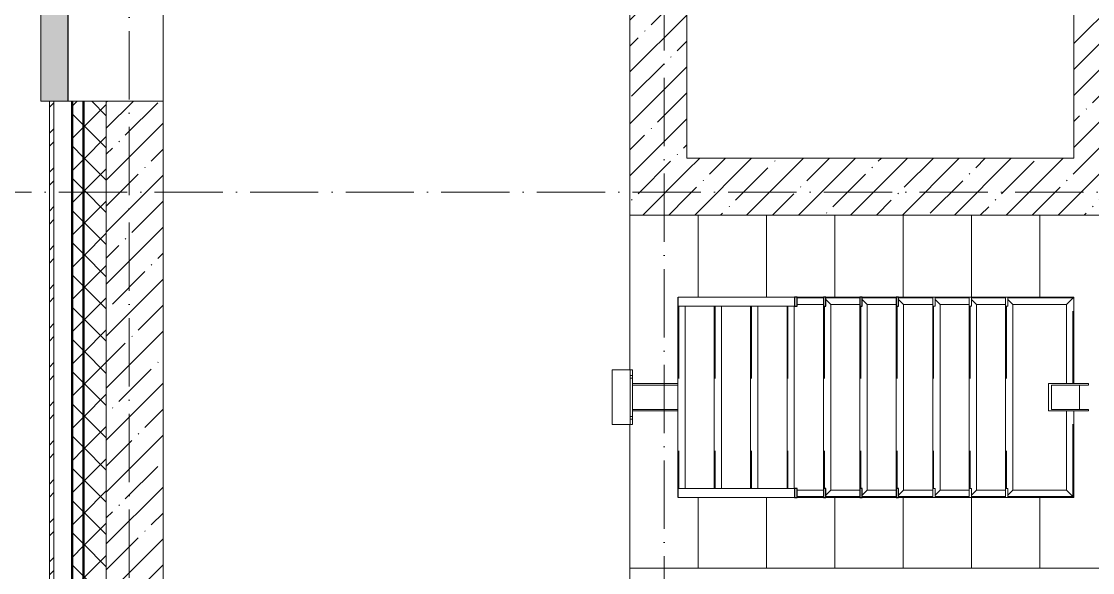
# Model space of a CAD drawing. Header units: millimetres. Extents: x -213536 to 1564669, y -45299 to 942238.
# Drawn here: x 139606 to 144311, y 459178 to 461597 of the extents above; entities that cross this region are included whole.
import ezdxf

# ---------------------------------------------------------------- set-up
doc = ezdxf.new("R2010")
doc.units = ezdxf.units.MM
doc.linetypes.add('50_200_ШТРИХ_1Т_ш5_п1_п1_', pattern=[700, 500, -100, 0, -100])
doc.linetypes.add('Штрих', pattern=[635, 317.5, -317.5])
for name, color, linetype, lineweight in [('A-FLOR-____-OTLN', 7, 'Continuous', 9), ('A-GENM-____-HDLN', 7, 'Штрих', 9), ('A-GENM-____-MCUT', 7, 'Continuous', 25), ('A-GENM-____-OTLN', 7, 'Continuous', 9), ('A-GLAZ-____-OTLN', 7, 'Continuous', 9), ('A-WALL-____-MCUT-1', 7, 'Continuous', 9), ('A-WALL-____-MCUT-2', 7, 'Continuous', 50), ('A-WALL-____-MCUT-3', 7, 'Continuous', 9), ('A-WALL-____-OTLN', 7, 'Continuous', 9), ('A-WALL-____-PATT-1', 7, 'Continuous', 9), ('A-WALL-FNSH-MCUT-1', 7, 'Continuous', 9), ('S-GRID-____-OTLN-1', 7, '50_200_ШТРИХ_1Т_ш5_п1_п1_', 9), ('S-STRS-____-OTLN-1', 7, 'Continuous', 9)]:
    doc.layers.add(name, color=color, linetype=linetype, lineweight=lineweight)
doc.layers.add('A-GLAZ-____-OTLN-1', color=7, linetype='Continuous', lineweight=9, true_color=0xc0c0c0)
pattern_1 = [(45, (142429.06, 459015.94), (-114.0493, 114.0493), []), (45, (142543.1, 459015.94), (-114.0493, 114.0493), [201.612, -40.322, 3.353, -36.97])]
pattern_2 = [(45, (142429.06, 459015.94), (-70.7107, 70.7107), []), (135, (142429.06, 459015.94), (-70.7107, -70.7107), [])]

# ---------------------------------------------------------------- blocks, each defined once
blk = doc.blocks.new('ОМ_Нижняя опорная пятка - ОМ_Нижняя опорная пятка-19082064-АР1_План отверстий 3 этажа в осях 1-64_А-ГГ')
at = {"layer": 'A-GENM-____-OTLN'}
for p, q in [((-96, 10), (-96, 0)), ((-84, 10), (-84, 0)), ((84, 10), (84, 0)), ((96, 10), (96, 0))]:
    blk.add_line(p, q, dxfattribs=at)
blk = doc.blocks.new('ОМ_Труба_ГОСТ 8639-82 - ОМ_Труба_ГОСТ 8639-82-26350154-АР1_План отверстий 3 этажа в осях 1-64_А-ГГ')
at = {"layer": 'A-GENM-____-OTLN'}
for p, q in [((19689.1, 44821), (19689.1, 44941)), ((19689.1, 44941), (19864.1, 44941)), ((19864.1, 44935), (19701.2, 44935)), ((19701.2, 44935), (19701.2, 44827)), ((19824, 44935), (19824, 44827)), ((19864.1, 44941), (19864.1, 44935)), ((19864.1, 44821), (19689.1, 44821)), ((19701.2, 44827), (19864.1, 44827)), ((19864.1, 44827), (19864.1, 44821))]:
    blk.add_line(p, q, dxfattribs=at)
blk = doc.blocks.new('ОМ_Уголок_ГОСТ 8509-93 - ОМ_Уголок_ГОСТ 8509-93-26349651-АР1_План отверстий 3 этажа в осях 1-64_А-ГГ')
at = {"layer": 'A-GENM-____-HDLN'}
for p, q in [((4, -4), (380, -4)), ((500, -4), (876, -4))]:
    blk.add_line(p, q, dxfattribs=at)
at = {"layer": 'A-GENM-____-OTLN'}
for p, q in [((380, 0), (0, 0)), ((32, -32), (0, 0)), ((32, -32), (380, -32)), ((880, 0), (500, 0)), ((500, -32), (848, -32)), ((880, 0), (848, -32))]:
    blk.add_line(p, q, dxfattribs=at)
blk = doc.blocks.new('ОМ_Уголок_ГОСТ 8509-93 - ОМ_Уголок_ГОСТ 8509-93-V88-АР1_План отверстий 3 этажа в осях 1-64_А-ГГ')
at = {"layer": 'A-GENM-____-HDLN'}
blk.add_line((40, -4), (840, -4), dxfattribs=at)
at = {"layer": 'A-GENM-____-OTLN'}
for p, q in [((32, -32), (10, -10)), ((32, -32), (848, -32)), ((840, 0), (40, 0)), ((870, -10), (848, -32))]:
    blk.add_line(p, q, dxfattribs=at)
blk = doc.blocks.new('ОМ_Уголок_ГОСТ 8509-93 - ОМ_Уголок_ГОСТ 8509-93-19082047-АР1_План отверстий 3 этажа в осях 1-64_А-ГГ')
at = {"layer": 'A-GENM-____-HDLN'}
blk.add_line((10, -4), (296, -4), dxfattribs=at)
at = {"layer": 'A-GENM-____-OTLN'}
for p, q in [((300, 0), (10, 0)), ((32, -32), (10, -10)), ((32, -32), (268, -32)), ((300, 0), (268, -32))]:
    blk.add_line(p, q, dxfattribs=at)
blk = doc.blocks.new('ОМ_Уголок_ГОСТ 8509-93 - ОМ_Уголок_ГОСТ 8509-93-V89-АР1_План отверстий 3 этажа в осях 1-64_А-ГГ')
at = {"layer": 'A-GENM-____-HDLN'}
blk.add_line((4, -4), (290, -4), dxfattribs=at)
at = {"layer": 'A-GENM-____-OTLN'}
for p, q in [((290, 0), (0, 0)), ((32, -32), (0, 0)), ((32, -32), (268, -32)), ((290, -10), (268, -32))]:
    blk.add_line(p, q, dxfattribs=at)
blk = doc.blocks.new('ОМ_Уголок_ГОСТ 8509-93 - ОМ_Уголок_ГОСТ 8509-93-V90-АР1_План отверстий 3 этажа в осях 1-64_А-ГГ')
at = {"layer": 'A-GENM-____-HDLN'}
blk.add_line((10, -4), (160, -4), dxfattribs=at)
at = {"layer": 'A-GENM-____-OTLN'}
for p, q in [((160, 0), (10, 0)), ((32, -32), (10, -10)), ((32, -32), (160, -32))]:
    blk.add_line(p, q, dxfattribs=at)
blk = doc.blocks.new('ОМ_Уголок_ГОСТ 8509-93 - ОМ_Уголок_ГОСТ 8509-93-V91-АР1_План отверстий 3 этажа в осях 1-64_А-ГГ')
at = {"layer": 'A-GENM-____-HDLN'}
blk.add_line((140, -4), (290, -4), dxfattribs=at)
at = {"layer": 'A-GENM-____-OTLN'}
for p, q in [((290, 0), (140, 0)), ((140, -32), (268, -32)), ((290, -10), (268, -32))]:
    blk.add_line(p, q, dxfattribs=at)
blk = doc.blocks.new('ОМ_Уголок_ГОСТ 8509-93 - ОМ_Уголок_ГОСТ 8509-93-V160-АР1_План отверстий 3 этажа в осях 1-64_А-ГГ')
at = {"layer": 'A-GENM-____-HDLN'}
blk.add_line((40, -4), (840, -4), dxfattribs=at)
at = {"layer": 'A-GENM-____-OTLN'}
for p, q in [((32, -32), (10.1, -10.1)), ((32, -32), (848, -32)), ((840, 0), (40, 0)), ((869.9, -10.1), (848, -32))]:
    blk.add_line(p, q, dxfattribs=at)
blk = doc.blocks.new('ОМ_Уголок_ГОСТ 8509-93 - ОМ_Уголок_ГОСТ 8509-93-V161-АР1_План отверстий 3 этажа в осях 1-64_А-ГГ')
at = {"layer": 'A-GENM-____-HDLN'}
blk.add_line((10.1, -4), (160, -4), dxfattribs=at)
at = {"layer": 'A-GENM-____-OTLN'}
for p, q in [((160, 0), (10.1, 0)), ((32, -32), (10.1, -10.1)), ((32, -32), (160, -32))]:
    blk.add_line(p, q, dxfattribs=at)
blk = doc.blocks.new('ОМ_Уголок_ГОСТ 8509-93 - ОМ_Уголок_ГОСТ 8509-93-V162-АР1_План отверстий 3 этажа в осях 1-64_А-ГГ')
at = {"layer": 'A-GENM-____-HDLN'}
blk.add_line((140, -4), (289.9, -4), dxfattribs=at)
at = {"layer": 'A-GENM-____-OTLN'}
for p, q in [((289.9, 0), (140, 0)), ((140, -32), (268, -32)), ((289.9, -10.1), (268, -32))]:
    blk.add_line(p, q, dxfattribs=at)
blk = doc.blocks.new('ОМ_Уголок_ГОСТ 8509-93 - ОМ_Уголок_ГОСТ 8509-93-V92-АР1_План отверстий 3 этажа в осях 1-64_А-ГГ')
at = {"layer": 'A-GENM-____-HDLN'}
blk.add_line((40, -4), (840, -4), dxfattribs=at)
at = {"layer": 'A-GENM-____-OTLN'}
for p, q in [((840, 0), (40, 0)), ((40, -32), (840, -32))]:
    blk.add_line(p, q, dxfattribs=at)
blk = doc.blocks.new('ОМ_Уголок_ГОСТ 8509-93 - ОМ_Уголок_ГОСТ 8509-93-V93-АР1_План отверстий 3 этажа в осях 1-64_А-ГГ')
at = {"layer": 'A-GENM-____-HDLN'}
blk.add_line((44.3, -4), (160, -4), dxfattribs=at)
at = {"layer": 'A-GENM-____-OTLN'}
for p, q in [((160, 0), (44.3, 0)), ((44.3, -32), (160, -32))]:
    blk.add_line(p, q, dxfattribs=at)
blk = doc.blocks.new('ОМ_Уголок_ГОСТ 8509-93 - ОМ_Уголок_ГОСТ 8509-93-V94-АР1_План отверстий 3 этажа в осях 1-64_А-ГГ')
at = {"layer": 'A-GENM-____-HDLN'}
blk.add_line((140, -4), (255.7, -4), dxfattribs=at)
at = {"layer": 'A-GENM-____-OTLN'}
for p, q in [((255.7, 0), (140, 0)), ((140, -32), (255.7, -32))]:
    blk.add_line(p, q, dxfattribs=at)
blk = doc.blocks.new('ОМ_Уголок_ГОСТ 8509-93 - ОМ_Уголок_ГОСТ 8509-93-V163-АР1_План отверстий 3 этажа в осях 1-64_А-ГГ')
at = {"layer": 'A-GENM-____-HDLN'}
blk.add_line((40, -4), (840, -4), dxfattribs=at)
at = {"layer": 'A-GENM-____-OTLN'}
for p, q in [((880, 0), (0, 0)), ((1.3, -1.3), (0, 0)), ((40, -32), (840, -32)), ((880, 0), (878.7, -1.3))]:
    blk.add_line(p, q, dxfattribs=at)
blk = doc.blocks.new('ОМ_Труба_ГОСТ 8639-82 - ОМ_Труба_ГОСТ 8639-82-26527904-АР1_План отверстий 3 этажа в осях 1-64_А-ГГ')
at = {"layer": 'A-GENM-____-HDLN'}
for p, q in [((18060, 44935), (17861.5, 44935)), ((18060, 44827), (17861.5, 44827))]:
    blk.add_line(p, q, dxfattribs=at)
at = {"layer": 'A-GENM-____-OTLN'}
for p, q in [((18060, 44941), (17861.5, 44941)), ((18060, 44821), (17861.5, 44821))]:
    blk.add_line(p, q, dxfattribs=at)
blk = doc.blocks.new('ОМ_Уголок_ГОСТ 8510-86 - ОМ_Уголок_ГОСТ 8510-86-19082066-АР1_План отверстий 3 этажа в осях 1-64_А-ГГ')
at = {"layer": 'A-GENM-____-OTLN'}
for p, q in [((0, 0), (0, -90)), ((240, 0), (0, 0)), ((0, -10), (240, -10)), ((240, -90), (240, 0)), ((0, -90), (240, -90))]:
    blk.add_line(p, q, dxfattribs=at)
blk = doc.blocks.new('ОМ_Полоса_Трапеция прямоугольная_Прокат_ГОСТ 103-2006 - ОМ_Полоса_Трапеция прямоугольная_Прокат_ГОСТ 103-2006-19082130-АР1_План отверстий 3 этажа в осях 1-64_А-ГГ')
at = {"layer": 'A-GENM-____-OTLN'}
for p, q in [((19500, 45321), (19510, 45321)), ((19500, 45281), (19500, 45321)), ((19510, 45321), (19510, 45281)), ((19510, 45281), (19500, 45281))]:
    blk.add_line(p, q, dxfattribs=at)
blk = doc.blocks.new('ОМ_Полоса_Трапеция прямоугольная_Прокат_ГОСТ 103-2006 - ОМ_Полоса_Трапеция прямоугольная_Прокат_ГОСТ 103-2006-V96-АР1_План отверстий 3 этажа в осях 1-64_А-ГГ')
at = {"layer": 'A-GENM-____-MCUT'}
for p, q in [((19030, 45321), (19020, 45321)), ((19020, 45321), (19020, 45281)), ((19030, 45281), (19030, 45321)), ((19020, 45281), (19030, 45281))]:
    blk.add_line(p, q, dxfattribs=at)
blk = doc.blocks.new('ОМ_Полоса_Трапеция прямоугольная_Прокат_ГОСТ 103-2006 - ОМ_Полоса_Трапеция прямоугольная_Прокат_ГОСТ 103-2006-V97-АР1_План отверстий 3 этажа в осях 1-64_А-ГГ')
at = {"layer": 'A-GENM-____-MCUT'}
for p, q in [((18870, 45321), (18860, 45321)), ((18860, 45321), (18860, 45281)), ((18870, 45281), (18870, 45321)), ((18860, 45281), (18870, 45281))]:
    blk.add_line(p, q, dxfattribs=at)
blk = doc.blocks.new('ОМ_Полоса_Трапеция прямоугольная_Прокат_ГОСТ 103-2006 - ОМ_Полоса_Трапеция прямоугольная_Прокат_ГОСТ 103-2006-V98-АР1_План отверстий 3 этажа в осях 1-64_А-ГГ')
at = {"layer": 'A-GENM-____-MCUT'}
for p, q in [((18710, 45321), (18700, 45321)), ((18700, 45321), (18700, 45281)), ((18710, 45281), (18710, 45321)), ((18700, 45281), (18710, 45281))]:
    blk.add_line(p, q, dxfattribs=at)
blk = doc.blocks.new('ОМ_Полоса_Прокат_ГОСТ 103-2006 - ОМ_Полоса_Прокат_ГОСТ 103-2006-20723456-АР1_План отверстий 3 этажа в осях 1-64_А-ГГ')
at = {"layer": 'A-GENM-____-MCUT'}
for p, q in [((18584.3, 45321), (18572.8, 45321)), ((18572.8, 45321), (18572.8, 45281)), ((18584.3, 45281), (18584.3, 45321)), ((18572.8, 45281), (18584.3, 45281))]:
    blk.add_line(p, q, dxfattribs=at)
at = {"layer": 'A-GENM-____-OTLN'}
for p, q in [((18061.3, 45281), (18061.3, 45321)), ((18061.3, 45321), (18572.8, 45321)), ((18572.8, 45281), (18061.3, 45281))]:
    blk.add_line(p, q, dxfattribs=at)
blk = doc.blocks.new('ОМ_Полоса_Трапеция прямоугольная_Прокат_ГОСТ 103-2006 - ОМ_Полоса_Трапеция прямоугольная_Прокат_ГОСТ 103-2006-19082170-АР1_План отверстий 3 этажа в осях 1-64_А-ГГ')
at = {"layer": 'A-GENM-____-OTLN'}
for p, q in [((19500, 44481), (19510, 44481)), ((19500, 44441), (19500, 44481)), ((19510, 44481), (19510, 44441)), ((19510, 44441), (19500, 44441))]:
    blk.add_line(p, q, dxfattribs=at)
blk = doc.blocks.new('ОМ_Полоса_Трапеция прямоугольная_Прокат_ГОСТ 103-2006 - ОМ_Полоса_Трапеция прямоугольная_Прокат_ГОСТ 103-2006-V99-АР1_План отверстий 3 этажа в осях 1-64_А-ГГ')
at = {"layer": 'A-GENM-____-MCUT'}
for p, q in [((19030, 44481), (19020, 44481)), ((19020, 44481), (19020, 44441)), ((19030, 44441), (19030, 44481)), ((19020, 44441), (19030, 44441))]:
    blk.add_line(p, q, dxfattribs=at)
blk = doc.blocks.new('ОМ_Полоса_Трапеция прямоугольная_Прокат_ГОСТ 103-2006 - ОМ_Полоса_Трапеция прямоугольная_Прокат_ГОСТ 103-2006-V100-АР1_План отверстий 3 этажа в осях 1-64_А-ГГ')
at = {"layer": 'A-GENM-____-MCUT'}
for p, q in [((18870, 44481), (18860, 44481)), ((18860, 44481), (18860, 44441)), ((18870, 44441), (18870, 44481)), ((18860, 44441), (18870, 44441))]:
    blk.add_line(p, q, dxfattribs=at)
blk = doc.blocks.new('ОМ_Полоса_Трапеция прямоугольная_Прокат_ГОСТ 103-2006 - ОМ_Полоса_Трапеция прямоугольная_Прокат_ГОСТ 103-2006-V101-АР1_План отверстий 3 этажа в осях 1-64_А-ГГ')
at = {"layer": 'A-GENM-____-MCUT'}
for p, q in [((18710, 44481), (18700, 44481)), ((18700, 44481), (18700, 44441)), ((18710, 44441), (18710, 44481)), ((18700, 44441), (18710, 44441))]:
    blk.add_line(p, q, dxfattribs=at)
blk = doc.blocks.new('ОМ_Полоса_Прокат_ГОСТ 103-2006 - ОМ_Полоса_Прокат_ГОСТ 103-2006-20723498-АР1_План отверстий 3 этажа в осях 1-64_А-ГГ')
at = {"layer": 'A-GENM-____-MCUT'}
for p, q in [((18584.3, 44481), (18572.8, 44481)), ((18572.8, 44481), (18572.8, 44441)), ((18584.3, 44441), (18584.3, 44481)), ((18572.8, 44441), (18584.3, 44441))]:
    blk.add_line(p, q, dxfattribs=at)
at = {"layer": 'A-GENM-____-OTLN'}
for p, q in [((18061.3, 44441), (18061.3, 44481)), ((18061.3, 44481), (18572.8, 44481)), ((18572.8, 44441), (18061.3, 44441))]:
    blk.add_line(p, q, dxfattribs=at)
blk = doc.blocks.new('Отлив_СКБ - Отлив витража_120_НВФ-V216-АР1_План отверстий 3 этажа в осях 1-64_А-ГГ')
at = {"layer": 'A-GLAZ-____-OTLN-1'}
for points in [[(0, 2), (1800, 2), (1800, 120), (0, 120), (0, 63)], [(0, 0), (1800, 0), (1800, 2), (0, 2)]]:
    blk.add_hatch(color=256, dxfattribs=at).paths.add_polyline_path(points, flags=0)
at = {"layer": 'A-GLAZ-____-OTLN'}
for p, q in [((0, 83), (0, 120)), ((1800, 120), (0, 120)), ((1800, 120), (1800, 83)), ((0, 2), (1800, 2)), ((1800, 0), (0, 0))]:
    blk.add_line(p, q, dxfattribs=at)

msp = doc.modelspace()

# ---------------------------------------------------------------- hatches: boundary and pattern name
at = {"layer": 'A-WALL-____-PATT-1'}
h = msp.add_hatch(dxfattribs=at)
h.set_pattern_fill('FP_3', color=256, style=0, pattern_type=2)
h.set_pattern_definition([(45, (142429.06, 459015.94), (-85.5366, 85.5366), []), (45, (142486.08, 459015.94), (-85.5366, 85.5366), [])])
h.paths.add_polyline_path([(139729.1, 456847), (139749.1, 456847), (139749.1, 461247), (139729.1, 461247), (139729.1, 459750)], flags=0)
h.paths.add_polyline_path([(139729.1, 463047), (139749.1, 463047), (139749.1, 465797), (139729.1, 465797), (139729.1, 463190.1)], flags=0)
h.paths.add_polyline_path([(139749.1, 467597), (139749.1, 468512), (139729.1, 468512), (139729.1, 467597)], flags=0)
h = msp.add_hatch(dxfattribs=at)
h.set_pattern_fill('FP_1', color=256, style=0, pattern_type=2)
h.set_pattern_definition(pattern_2)
h.paths.add_polyline_path([(139829.1, 456947), (139879.1, 456947), (139879.1, 461247), (139829.1, 461247), (139829.1, 459750)], flags=0)
h.paths.add_polyline_path([(139879.1, 463047), (139879.1, 465797), (139829.1, 465797), (139829.1, 463047)], flags=0)
h.paths.add_polyline_path([(139829.1, 467597), (139879.1, 467597), (139879.1, 468532), (139829.1, 468532), (139829.1, 468350.3)], flags=0)
h = msp.add_hatch(dxfattribs=at)
h.set_pattern_fill('FP_1', color=256, style=0, pattern_type=2)
h.set_pattern_definition(pattern_2)
h.paths.add_polyline_path([(139879.1, 456997), (139979.1, 456997), (139979.1, 461247), (139879.1, 461247), (139879.1, 459750)], flags=0)
h.paths.add_polyline_path([(139979.1, 463047), (139979.1, 465722), (139973.1, 465722), (139973.1, 465797), (139879.1, 465797), (139879.1, 463047)], flags=0)
h.paths.add_polyline_path([(139973.1, 467597), (139973.1, 467672), (139979.1, 467672), (139979.1, 468532), (139879.1, 468532), (139879.1, 467597)], flags=0)
h = msp.add_hatch(dxfattribs=at)
h.set_pattern_fill('FP_38', color=256, style=0, pattern_type=2)
h.set_pattern_definition(pattern_1)
h.paths.add_polyline_path([(139979.1, 457097), (140229.1, 457097), (140229.1, 461247), (139979.1, 461247), (139979.1, 459750)], flags=0)
h.paths.add_polyline_path([(139979.1, 463047), (140229.1, 463047), (140229.1, 464847), (139979.1, 464847), (139979.1, 463190.1)], flags=0)
h = msp.add_hatch(dxfattribs=at)
h.set_pattern_fill('FP_38', color=256, style=0, pattern_type=2)
h.set_pattern_definition(pattern_1)
h.paths.add_polyline_path([(142415.4, 460747), (142529.1, 460747), (142529.1, 464847), (142279.1, 464847), (142279.1, 460747)], flags=0)
h = msp.add_hatch(dxfattribs=at)
h.set_pattern_fill('FP_38', color=256, style=0, pattern_type=2)
h.set_pattern_definition(pattern_1)
h.paths.add_polyline_path([(144229.1, 460997), (144479.1, 460997), (144479.1, 462047), (144229.1, 462047), (144229.1, 461470.1)], flags=0)
h.paths.add_polyline_path([(144479.1, 463397), (144479.1, 463697), (144229.1, 463697), (144229.1, 463397)], flags=0)
h = msp.add_hatch(dxfattribs=at)
h.set_pattern_fill('FP_38', color=256, style=0, pattern_type=2)
h.set_pattern_definition(pattern_1)
h.paths.add_polyline_path([(147729.1, 460747), (147979.1, 460747), (147979.1, 460997), (142529.1, 460997), (142529.1, 460747), (145950.3, 460747)], flags=0)

# ---------------------------------------------------------------- linework, layer by layer
at = {"layer": 'A-FLOR-____-OTLN'}
for p, q in [((142279.1, 460067), (142279.1, 460747)), ((142279.1, 457347), (142279.1, 459827))]:
    msp.add_line(p, q, dxfattribs=at)
at = {"layer": 'A-WALL-____-MCUT-1'}
for p, q in [((142279.1, 464847), (142279.1, 460747)), ((142529.1, 460997), (142529.1, 463697)), ((144229.1, 462047), (144229.1, 460997)), ((140229.1, 461247), (139979.1, 461247)), ((139979.1, 457097), (139979.1, 461247)), ((140229.1, 457347), (140229.1, 461247)), ((144229.1, 460997), (142529.1, 460997)), ((142279.1, 460747), (147729.1, 460747))]:
    msp.add_line(p, q, dxfattribs=at)
at = {"layer": 'A-WALL-____-MCUT-2'}
for p, q in [((139829.1, 456947), (139829.1, 461247)), ((139879.1, 456997), (139879.1, 461247))]:
    msp.add_line(p, q, dxfattribs=at)
at = {"layer": 'A-WALL-____-MCUT-3'}
for p in [(139749.1, 456867), (139979.1, 461247)]:
    msp.add_line(p, (139749.1, 461247), dxfattribs=at)
at = {"layer": 'A-WALL-____-OTLN'}
msp.add_line((140229.1, 463047), (140229.1, 461247), dxfattribs=at)
at = {"layer": 'A-WALL-FNSH-MCUT-1'}
for p, q in [((139729.1, 461247), (139729.1, 456847)), ((139749.1, 461247), (139729.1, 461247))]:
    msp.add_line(p, q, dxfattribs=at)
at = {"layer": 'S-GRID-____-OTLN-1', "color": 251, "ltscale": 0.6, "true_color": 0x636466}
for p, q in [((140079.1, 454533.3), (140079.1, 508896.9)), ((142429.1, 465551), (142429.1, 454533.3)), ((246355.5, 460847), (137760.3, 460847))]:
    msp.add_line(p, q, dxfattribs=at)
at = {"layer": 'S-STRS-____-OTLN-1'}
for p, q in [((142579.1, 460747), (142579.1, 460387)), ((142579.1, 460747), (142579.1, 460387)), ((142879.1, 460747), (142879.1, 460387)), ((142879.1, 460747), (142879.1, 460387)), ((143179.1, 460747), (143179.1, 460387)), ((143179.1, 460747), (143179.1, 460387)), ((143479.1, 460747), (143479.1, 460387)), ((143479.1, 460747), (143479.1, 460387)), ((143779.1, 460747), (143779.1, 460387)), ((143779.1, 460747), (143779.1, 460387)), ((144079.1, 460747), (144079.1, 460387)), ((144079.1, 460747), (144079.1, 460387)), ((142579.1, 459507), (142579.1, 459197)), ((142579.1, 459507), (142579.1, 459197)), ((142879.1, 459507), (142879.1, 459197)), ((142879.1, 459507), (142879.1, 459197)), ((143179.1, 459507), (143179.1, 459197)), ((143179.1, 459507), (143179.1, 459197)), ((143479.1, 459507), (143479.1, 459197)), ((143479.1, 459507), (143479.1, 459197)), ((143779.1, 459507), (143779.1, 459197)), ((143779.1, 459507), (143779.1, 459197)), ((144079.1, 459507), (144079.1, 459197)), ((144079.1, 459507), (144079.1, 459197)), ((142279.1, 459197), (142579.1, 459197)), ((142579.1, 459197), (142879.1, 459197)), ((142879.1, 459197), (143179.1, 459197)), ((143179.1, 459197), (143479.1, 459197)), ((143479.1, 459197), (143779.1, 459197)), ((143779.1, 459197), (144079.1, 459197)), ((144079.1, 459197), (144379.1, 459197))]:
    msp.add_line(p, q, dxfattribs=at)

# ---------------------------------------------------------------- block references
at = {"layer": 'A-GENM-____-OTLN', "extrusion": (0, 0, -1)}
for name, p, rotation in [('ОМ_Уголок_ГОСТ 8509-93 - ОМ_Уголок_ГОСТ 8509-93-V163-АР1_План отверстий 3 этажа в осях 1-64_А-ГГ', (-142489.1, 460387), 269.9999999999989), ('ОМ_Уголок_ГОСТ 8509-93 - ОМ_Уголок_ГОСТ 8509-93-V88-АР1_План отверстий 3 этажа в осях 1-64_А-ГГ', (-143129.1, 460387), 269.9999999999989), ('ОМ_Уголок_ГОСТ 8509-93 - ОМ_Уголок_ГОСТ 8509-93-V160-АР1_План отверстий 3 этажа в осях 1-64_А-ГГ', (-143289.1, 460387), 269.9999999999989), ('ОМ_Уголок_ГОСТ 8509-93 - ОМ_Уголок_ГОСТ 8509-93-V88-АР1_План отверстий 3 этажа в осях 1-64_А-ГГ', (-143449.1, 460387), 269.9999999999989), ('ОМ_Уголок_ГОСТ 8509-93 - ОМ_Уголок_ГОСТ 8509-93-V88-АР1_План отверстий 3 этажа в осях 1-64_А-ГГ', (-143609.1, 460387), 269.9999999999989), ('ОМ_Уголок_ГОСТ 8509-93 - ОМ_Уголок_ГОСТ 8509-93-V88-АР1_План отверстий 3 этажа в осях 1-64_А-ГГ', (-143769.1, 460387), 269.9999999999989), ('ОМ_Уголок_ГОСТ 8509-93 - ОМ_Уголок_ГОСТ 8509-93-V88-АР1_План отверстий 3 этажа в осях 1-64_А-ГГ', (-143929.1, 460387), 269.9999999999989), ('ОМ_Уголок_ГОСТ 8509-93 - ОМ_Уголок_ГОСТ 8509-93-26349651-АР1_План отверстий 3 этажа в осях 1-64_А-ГГ', (-144229.1, 459507), 89.99999999999908), ('ОМ_Уголок_ГОСТ 8509-93 - ОМ_Уголок_ГОСТ 8509-93-V92-АР1_План отверстий 3 этажа в осях 1-64_А-ГГ', (-142649.1, 460387), 269.9999999999989), ('ОМ_Уголок_ГОСТ 8509-93 - ОМ_Уголок_ГОСТ 8509-93-V92-АР1_План отверстий 3 этажа в осях 1-64_А-ГГ', (-142809.1, 460387), 269.9999999999989), ('ОМ_Уголок_ГОСТ 8509-93 - ОМ_Уголок_ГОСТ 8509-93-V92-АР1_План отверстий 3 этажа в осях 1-64_А-ГГ', (-142969.1, 460387), 269.9999999999989), ('ОМ_Уголок_ГОСТ 8510-86 - ОМ_Уголок_ГОСТ 8510-86-19082066-АР1_План отверстий 3 этажа в осях 1-64_А-ГГ', (-142290.5, 459827), 89.99999999999918), ('ОМ_Уголок_ГОСТ 8509-93 - ОМ_Уголок_ГОСТ 8509-93-V93-АР1_План отверстий 3 этажа в осях 1-64_А-ГГ', (-142969.1, 459507), 180), ('ОМ_Уголок_ГОСТ 8509-93 - ОМ_Уголок_ГОСТ 8509-93-V90-АР1_План отверстий 3 этажа в осях 1-64_А-ГГ', (-143129.1, 459507), 180), ('ОМ_Уголок_ГОСТ 8509-93 - ОМ_Уголок_ГОСТ 8509-93-V161-АР1_План отверстий 3 этажа в осях 1-64_А-ГГ', (-143289.1, 459507), 180), ('ОМ_Уголок_ГОСТ 8509-93 - ОМ_Уголок_ГОСТ 8509-93-V90-АР1_План отверстий 3 этажа в осях 1-64_А-ГГ', (-143449.1, 459507), 180), ('ОМ_Уголок_ГОСТ 8509-93 - ОМ_Уголок_ГОСТ 8509-93-V90-АР1_План отверстий 3 этажа в осях 1-64_А-ГГ', (-143609.1, 459507), 180), ('ОМ_Уголок_ГОСТ 8509-93 - ОМ_Уголок_ГОСТ 8509-93-V90-АР1_План отверстий 3 этажа в осях 1-64_А-ГГ', (-143769.1, 459507), 180), ('ОМ_Уголок_ГОСТ 8509-93 - ОМ_Уголок_ГОСТ 8509-93-19082047-АР1_План отверстий 3 этажа в осях 1-64_А-ГГ', (-143929.1, 459507), 180)]:
    msp.add_blockref(name, p, dxfattribs=dict(at, rotation=rotation))
at = {"layer": 'A-GENM-____-OTLN'}
for name, p in [('ОМ_Полоса_Прокат_ГОСТ 103-2006 - ОМ_Полоса_Прокат_ГОСТ 103-2006-20723456-АР1_План отверстий 3 этажа в осях 1-64_А-ГГ', (124429.1, 415065.9)), ('ОМ_Полоса_Трапеция прямоугольная_Прокат_ГОСТ 103-2006 - ОМ_Полоса_Трапеция прямоугольная_Прокат_ГОСТ 103-2006-V98-АР1_План отверстий 3 этажа в осях 1-64_А-ГГ', (124429.1, 415065.9)), ('ОМ_Полоса_Трапеция прямоугольная_Прокат_ГОСТ 103-2006 - ОМ_Полоса_Трапеция прямоугольная_Прокат_ГОСТ 103-2006-V97-АР1_План отверстий 3 этажа в осях 1-64_А-ГГ', (124429.1, 415065.9)), ('ОМ_Полоса_Трапеция прямоугольная_Прокат_ГОСТ 103-2006 - ОМ_Полоса_Трапеция прямоугольная_Прокат_ГОСТ 103-2006-V96-АР1_План отверстий 3 этажа в осях 1-64_А-ГГ', (124429.1, 415065.9)), ('ОМ_Полоса_Трапеция прямоугольная_Прокат_ГОСТ 103-2006 - ОМ_Полоса_Трапеция прямоугольная_Прокат_ГОСТ 103-2006-19082130-АР1_План отверстий 3 этажа в осях 1-64_А-ГГ', (124109.1, 415065.9)), ('ОМ_Полоса_Трапеция прямоугольная_Прокат_ГОСТ 103-2006 - ОМ_Полоса_Трапеция прямоугольная_Прокат_ГОСТ 103-2006-19082130-АР1_План отверстий 3 этажа в осях 1-64_А-ГГ', (124269.1, 415065.9)), ('ОМ_Полоса_Трапеция прямоугольная_Прокат_ГОСТ 103-2006 - ОМ_Полоса_Трапеция прямоугольная_Прокат_ГОСТ 103-2006-19082130-АР1_План отверстий 3 этажа в осях 1-64_А-ГГ', (124429.1, 415065.9)), ('ОМ_Труба_ГОСТ 8639-82 - ОМ_Труба_ГОСТ 8639-82-26527904-АР1_План отверстий 3 этажа в осях 1-64_А-ГГ', (124429.1, 415065.9)), ('ОМ_Труба_ГОСТ 8639-82 - ОМ_Труба_ГОСТ 8639-82-26350154-АР1_План отверстий 3 этажа в осях 1-64_А-ГГ', (124429.1, 415065.9)), ('ОМ_Полоса_Прокат_ГОСТ 103-2006 - ОМ_Полоса_Прокат_ГОСТ 103-2006-20723498-АР1_План отверстий 3 этажа в осях 1-64_А-ГГ', (124429.1, 415065.9)), ('ОМ_Полоса_Трапеция прямоугольная_Прокат_ГОСТ 103-2006 - ОМ_Полоса_Трапеция прямоугольная_Прокат_ГОСТ 103-2006-V101-АР1_План отверстий 3 этажа в осях 1-64_А-ГГ', (124429.1, 415065.9)), ('ОМ_Полоса_Трапеция прямоугольная_Прокат_ГОСТ 103-2006 - ОМ_Полоса_Трапеция прямоугольная_Прокат_ГОСТ 103-2006-V100-АР1_План отверстий 3 этажа в осях 1-64_А-ГГ', (124429.1, 415065.9)), ('ОМ_Полоса_Трапеция прямоугольная_Прокат_ГОСТ 103-2006 - ОМ_Полоса_Трапеция прямоугольная_Прокат_ГОСТ 103-2006-V99-АР1_План отверстий 3 этажа в осях 1-64_А-ГГ', (124429.1, 415065.9)), ('ОМ_Полоса_Трапеция прямоугольная_Прокат_ГОСТ 103-2006 - ОМ_Полоса_Трапеция прямоугольная_Прокат_ГОСТ 103-2006-19082170-АР1_План отверстий 3 этажа в осях 1-64_А-ГГ', (124109.1, 415065.9)), ('ОМ_Полоса_Трапеция прямоугольная_Прокат_ГОСТ 103-2006 - ОМ_Полоса_Трапеция прямоугольная_Прокат_ГОСТ 103-2006-19082170-АР1_План отверстий 3 этажа в осях 1-64_А-ГГ', (124269.1, 415065.9)), ('ОМ_Полоса_Трапеция прямоугольная_Прокат_ГОСТ 103-2006 - ОМ_Полоса_Трапеция прямоугольная_Прокат_ГОСТ 103-2006-19082170-АР1_План отверстий 3 этажа в осях 1-64_А-ГГ', (124429.1, 415065.9))]:
    msp.add_blockref(name, p, dxfattribs=at)
at = {"layer": 'A-GENM-____-OTLN', "extrusion": (0, 0, -1)}
for name, p in [('ОМ_Уголок_ГОСТ 8509-93 - ОМ_Уголок_ГОСТ 8509-93-V94-АР1_План отверстий 3 этажа в осях 1-64_А-ГГ', (-143269.1, 460387)), ('ОМ_Уголок_ГОСТ 8509-93 - ОМ_Уголок_ГОСТ 8509-93-V91-АР1_План отверстий 3 этажа в осях 1-64_А-ГГ', (-143429.1, 460387)), ('ОМ_Уголок_ГОСТ 8509-93 - ОМ_Уголок_ГОСТ 8509-93-V162-АР1_План отверстий 3 этажа в осях 1-64_А-ГГ', (-143589.1, 460387)), ('ОМ_Уголок_ГОСТ 8509-93 - ОМ_Уголок_ГОСТ 8509-93-V91-АР1_План отверстий 3 этажа в осях 1-64_А-ГГ', (-143749.1, 460387)), ('ОМ_Уголок_ГОСТ 8509-93 - ОМ_Уголок_ГОСТ 8509-93-V91-АР1_План отверстий 3 этажа в осях 1-64_А-ГГ', (-143909.1, 460387)), ('ОМ_Уголок_ГОСТ 8509-93 - ОМ_Уголок_ГОСТ 8509-93-V91-АР1_План отверстий 3 этажа в осях 1-64_А-ГГ', (-144069.1, 460387)), ('ОМ_Уголок_ГОСТ 8509-93 - ОМ_Уголок_ГОСТ 8509-93-V89-АР1_План отверстий 3 этажа в осях 1-64_А-ГГ', (-144229.1, 460387))]:
    msp.add_blockref(name, p, dxfattribs=at)
at = {"layer": 'A-GENM-____-OTLN', "rotation": 90.00000000000084}
msp.add_blockref('ОМ_Нижняя опорная пятка - ОМ_Нижняя опорная пятка-19082064-АР1_План отверстий 3 этажа в осях 1-64_А-ГГ', (142290.5, 459947), dxfattribs=at)
at = {"layer": 'A-GLAZ-____-OTLN', "rotation": 90}
msp.add_blockref('Отлив_СКБ - Отлив витража_120_НВФ-V216-АР1_План отверстий 3 этажа в осях 1-64_А-ГГ', (139812.1, 461247), dxfattribs=at)

doc.saveas('drawing.dxf')
